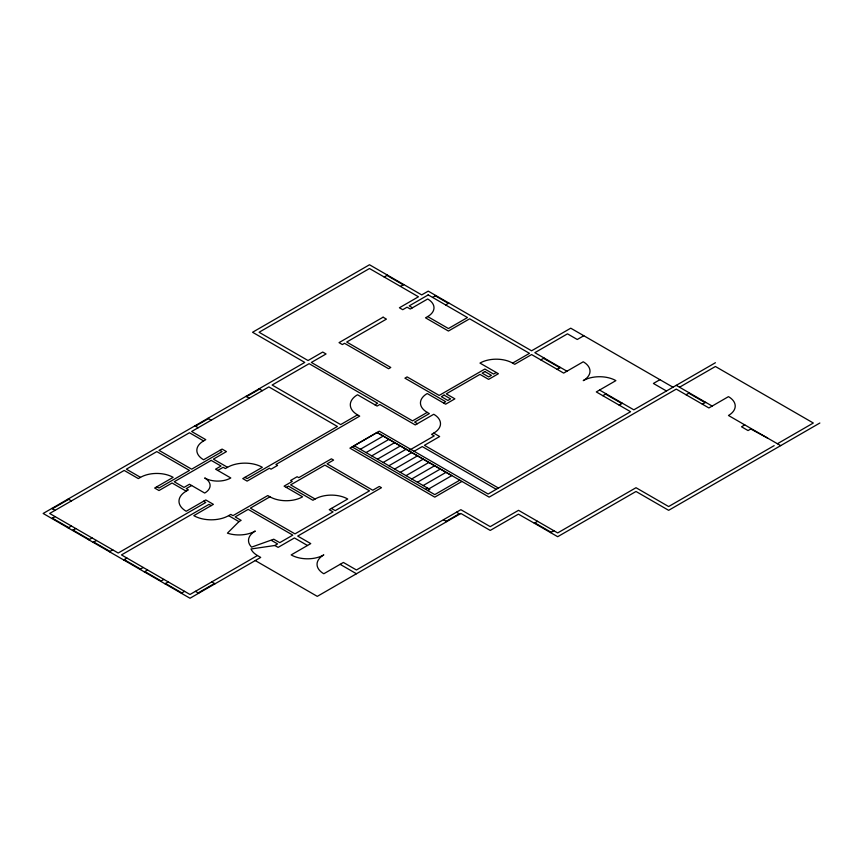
<?xml version="1.0" encoding="UTF-8"?>
<svg xmlns="http://www.w3.org/2000/svg" width="863" height="863" viewBox="0 0 863 863"><rect width="100%" height="100%" fill="white"/><g stroke="black" fill="none" stroke-linecap="round" stroke-linejoin="round"><path stroke-width="1.29" d="M238.954 521.63L227.422 533.161A23.074 13.323 0 0 0 255.275 531.047A23.074 13.323 0 0 0 251.608 547.131L273.765 539.213L279.752 542.665L292.805 535.125L248.199 509.375L235.146 516.915L241.133 520.367L238.954 521.63L228.619 515.653A24.617 14.207 0 0 1 193.808 515.653L213.398 504.348L205.782 499.957L186.203 511.263A24.617 14.207 0 0 1 186.203 491.166L172.061 483L158.997 490.54L154.65 488.026L173.139 477.347A23.074 13.323 0 0 0 140.507 477.347L126.365 469.181L156.829 451.597L189.461 470.443L158.997 488.026L156.829 486.764M384.175 277.001L387.444 275.114M400.497 286.419L403.765 284.542M52.395 508.749L68.716 499.332M195.448 426.16L208.501 418.62M246.57 396.646L259.623 389.105M428.231 294.898L409.202 305.89L412.46 307.778M432.59 297.411L435.847 295.524M51.856 518.48L55.113 516.603M140.507 477.347L138.339 478.598L124.196 470.443L49.676 513.463L118.209 553.021L205.782 502.471L203.603 501.209M219.925 450.346L222.093 451.597L191.64 469.181L158.997 450.346L189.461 432.751L203.603 440.917L205.782 439.666L191.64 431.5L268.868 386.904L337.401 426.473L247.12 478.598L244.941 477.347M445.642 304.952L448.9 303.064M427.692 316.57L425.513 317.821L448.426 331.047L469.645 318.803L529.472 353.345L512.611 363.086A23.074 13.323 0 0 0 479.979 363.086L498.404 373.722L488.609 379.375L479.979 374.391L446.257 393.852L454.887 398.846L445.642 404.186L427.217 393.539A23.074 13.323 0 0 0 427.217 412.385L412.536 420.864L311.36 362.449L326.052 353.97L322.719 352.05L308.037 360.529L259.083 332.266L369.493 268.522L418.447 296.786L399.407 307.778L402.741 309.698L407.088 307.185L410.292 309.03L427.692 298.986A21.543 12.438 0 0 1 427.692 316.57L448.426 328.544L467.466 317.552L428.167 294.866M68.166 527.908L71.435 526.02M72.524 530.421L75.782 528.534M88.835 539.839L92.104 537.951M93.193 542.352L96.451 540.465M191.64 485.513L186.203 488.652L188.371 489.904L186.203 491.166M217.746 470.443L223.183 467.304L225.362 468.555L227.53 467.304A24.617 14.207 0 0 1 262.341 467.304L242.762 478.598L247.12 481.112L269.418 468.242L271.047 469.181L277.573 465.416L275.944 464.477L359.709 416.117L357.53 414.855L340.669 424.596L272.136 385.027L309.116 363.668L377.649 403.237L374.93 404.812M109.504 551.77L112.773 549.882M123.646 559.936L126.915 558.048M228.619 515.653L230.799 514.402L232.978 515.653L267.789 495.556L269.957 496.818A23.074 13.323 0 0 0 302.589 496.818L284.1 486.139L292.255 481.425L290.626 480.486L297.152 476.721L298.781 477.66L331.424 458.825L333.593 460.076L327.066 463.841L372.762 490.227L379.289 486.452L381.457 487.714L297.703 536.074L310.756 543.604L291.176 554.909A23.074 13.323 0 0 0 323.808 554.909A23.074 13.323 0 0 0 323.808 573.755L343.388 562.449L356.441 569.979L460.874 509.688L490.238 526.646L518.523 510.324L557.681 532.924L636.009 487.714L668.642 506.549L774.165 445.632M139.968 569.353L143.226 567.476M354.218 445.74L377.055 432.546M269.957 496.818L250.378 508.124L294.984 533.873L333.053 511.888L329.245 509.688L347.735 499.019A23.074 13.323 0 0 0 315.103 499.019L290.626 484.887L324.898 465.103L369.493 490.853L335.232 510.637L331.424 508.436M286.279 487.401L288.447 486.139L312.924 500.27L315.103 499.019M144.315 571.867L147.584 569.979M360.346 449.278L383.183 436.085M443.539 402.967L445.707 401.705L404.92 378.156L407.088 376.904L439.181 395.427L484.866 369.051L493.571 374.078L496.29 372.503M366.052 452.568L388.9 439.386M371.759 455.869L394.607 442.676M540.821 359.903L544.089 358.016M583.798 335.729L577.271 339.493L567.476 333.841L534.844 352.676L566.937 371.209M160.637 581.284L163.894 579.407M377.476 459.17L400.324 445.977M164.984 583.798L168.253 581.921M498.469 488.059L424.434 445.319L439.655 436.527L433.744 433.107L431.565 434.369L434.218 435.901L408.533 450.723M383.183 462.46L406.031 449.278M388.9 465.761L411.737 452.568M414.1 451.284L422.255 446.57L496.29 489.321M557.142 369.321L560.411 367.444M394.607 469.062L417.455 455.869M181.306 593.226L184.563 591.338M400.324 472.352L423.161 459.17M673 387.228L570.745 328.188L531.576 350.799L428.231 291.133L421.705 294.898L369.493 264.758L252.557 332.266L304.768 362.417L43.15 513.463L190 598.242L260.712 557.422L257.454 555.535L190 594.478L121.478 554.909L209.04 504.348L211.219 505.61M257.454 555.535A24.617 14.207 0 0 1 250.993 548.987L274.855 545.492L277.573 543.917L271.586 540.465M198.166 592.903L214.477 583.485M406.031 475.653L428.879 462.46M411.737 478.954L434.585 465.761M417.455 482.244L440.292 469.062M423.161 485.545L446.009 472.352M425.642 489.353L427.703 488.167M428.879 488.846L451.716 475.653L376.991 432.514M427.832 490.616L429.893 489.429L354.143 445.696M602.827 395.696L606.096 393.819M459.785 480.173L434.769 494.618L352.093 446.883M461.964 481.425L434.769 497.131L349.914 448.145L379.289 431.187L488.134 494.024L630.573 411.716L596.301 391.931L615.88 380.626A23.074 13.323 0 0 0 583.248 380.626A23.074 13.323 0 0 0 583.248 361.791L563.668 373.096L531.586 354.564L514.726 364.305L512.611 363.086M659.936 379.688L653.41 383.452L666.473 390.993M619.149 405.125L622.406 403.237M715.416 362.73L633.83 409.828L599.569 390.054M446.182 521.306L459.235 513.776M679.526 387.228L715.416 366.495L813.324 423.021L777.423 443.744M686.053 394.758L689.31 392.87M702.363 404.175L705.632 402.298M255.275 560.562L317.282 596.365L460.874 513.463L490.238 530.421L518.404 514.154L534.294 523.194L537.563 521.306M550.616 532.611L553.884 530.734M744.791 424.909L741.522 426.786L748.059 430.561L751.317 428.674M767.639 438.091L750.778 428.987M819.85 423.021L668.642 510.324L636.009 491.479L557.681 536.7L534.294 523.194M676.258 385.34L712.158 406.063M780.691 445.632L728.469 415.481A23.074 13.323 0 0 0 728.469 396.646L708.89 407.951L676.258 389.105L489.159 497.131L377.109 432.439M688.771 393.194L705.082 402.611M435.308 295.847L448.361 303.377M543.55 358.328L559.86 367.757M605.546 394.132L621.867 403.55M386.904 275.426L403.215 284.855M427.217 412.385L429.332 413.604L414.639 422.083L417.422 423.69M534.844 522.881L551.155 532.298M259.083 388.792L262.341 390.68M456.516 512.201L459.785 514.089M246.031 396.333L249.288 398.21M443.463 519.742L446.732 521.63M207.951 418.307L211.219 420.195M194.898 425.847L198.166 427.735M227.53 467.304L213.398 459.138L226.451 451.597L222.093 449.084L203.603 459.763A23.074 13.323 0 0 1 203.603 440.917M307.487 545.492L294.434 537.951L278.123 547.379L274.855 545.492M340.119 564.326L356.441 573.755M68.166 499.019L71.435 500.896M211.759 581.921L215.027 583.798M51.856 508.436L55.113 510.324M195.448 591.338L198.706 593.226M52.395 518.167L68.716 527.595M73.064 530.098L89.385 539.526M93.733 542.04L110.054 551.457M124.196 559.623L140.507 569.041M144.865 571.554L161.176 580.972M165.534 583.485L181.845 592.903M357.53 414.855A24.617 14.207 0 0 1 357.53 394.758L377.109 406.063L379.828 404.499L415.254 424.941L433.744 414.272A23.074 13.323 0 0 1 433.744 433.107M383.096 317.196L339.04 342.633L342.363 344.553L344.542 343.301L388.598 368.738L390.777 367.476L346.721 342.039L386.419 319.116L383.096 317.196M211.219 460.389L174.229 481.748L184.024 487.401L189.461 484.251L204.693 493.053A18.457 10.658 0 0 0 204.693 477.973A18.457 10.658 0 0 0 230.799 477.973L215.567 469.181L221.004 466.042L211.219 460.389M444.078 395.114L441.36 396.678L447.886 400.454L450.605 398.879L444.078 395.114M484.866 371.565L482.147 373.129L488.674 376.904L491.403 375.329L484.866 371.565"/></g></svg>
